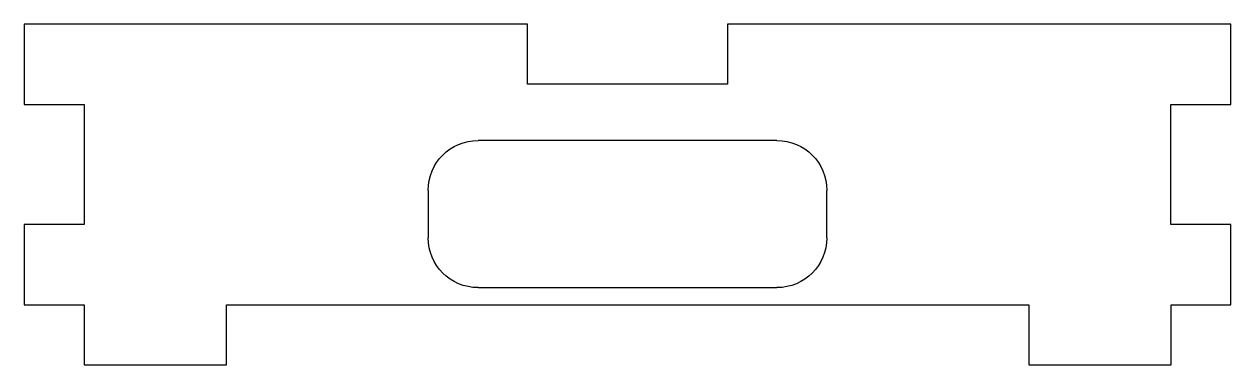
# Model space of a CAD drawing. Header units: millimetres. Extents: x 2941 to 3002.3, y 1602.1 to 1619.4.
import ezdxf

# ---------------------------------------------------------------- set-up
doc = ezdxf.new("R2010")
doc.units = ezdxf.units.MM

msp = doc.modelspace()

# ---------------------------------------------------------------- linework, layer by layer
at = {"color": 254, "true_color": 0xcad1ee, "extrusion": (-1.83236e-18, 1.1732e-16, -1)}
for p, q in [((2941.017, 1619.425, -70.895), (2941.017, 1615.336, -70.895)), ((2966.587, 1619.425, -70.895), (2941.017, 1619.425, -70.895)), ((2966.587, 1616.377, -70.895), (2966.587, 1619.425, -70.895)), ((2976.747, 1619.425, -70.895), (2976.747, 1616.377, -70.895)), ((3002.317, 1619.425, -70.895), (2976.747, 1619.425, -70.895)), ((3002.317, 1615.336, -70.895), (3002.317, 1619.425, -70.895)), ((2976.747, 1616.377, -70.895), (2966.587, 1616.377, -70.895)), ((2941.017, 1615.336, -70.895), (2944.065, 1615.336, -70.895)), ((2944.065, 1615.336, -70.895), (2944.065, 1609.24, -70.895)), ((2999.269, 1615.336, -70.895), (3002.317, 1615.336, -70.895)), ((2999.269, 1609.24, -70.895), (2999.269, 1615.336, -70.895)), ((2979.257, 1613.512, -70.895), (2964.078, 1613.512, -70.895)), ((2961.538, 1610.972, -70.895), (2961.538, 1608.568, -70.895)), ((2981.797, 1608.568, -70.895), (2981.797, 1610.972, -70.895)), ((2941.017, 1609.24, -70.895), (2941.017, 1605.15, -70.895)), ((2944.065, 1609.24, -70.895), (2941.017, 1609.24, -70.895)), ((3002.317, 1609.24, -70.895), (2999.269, 1609.24, -70.895)), ((3002.317, 1605.15, -70.895), (3002.317, 1609.24, -70.895)), ((2964.078, 1606.028, -70.895), (2979.257, 1606.028, -70.895)), ((2941.017, 1605.15, -70.895), (2944.065, 1605.15, -70.895)), ((2944.065, 1605.15, -70.895), (2944.065, 1602.102, -70.895)), ((2951.297, 1605.15, -70.895), (2992.049, 1605.15, -70.895)), ((2951.297, 1602.102, -70.895), (2951.297, 1605.15, -70.895)), ((2992.049, 1605.15, -70.895), (2992.049, 1602.102, -70.895)), ((2999.281, 1605.15, -70.895), (3002.317, 1605.15, -70.895)), ((2999.281, 1602.102, -70.895), (2999.281, 1605.15, -70.895)), ((2944.065, 1602.102, -70.895), (2951.297, 1602.102, -70.895)), ((2992.049, 1602.102, -70.895), (2999.281, 1602.102, -70.895))]:
    msp.add_line(p, q, dxfattribs=at)
for centre, start, end in [((-2964.078, 1610.972, 70.895), 0, 90), ((-2979.257, 1610.972, 70.895), 90, 180), ((-2964.078, 1608.568, 70.895), 270, 0), ((-2979.257, 1608.568, 70.895), 180, 270)]:
    msp.add_arc(centre, 2.54, start, end, dxfattribs=at)

doc.saveas('drawing.dxf')
